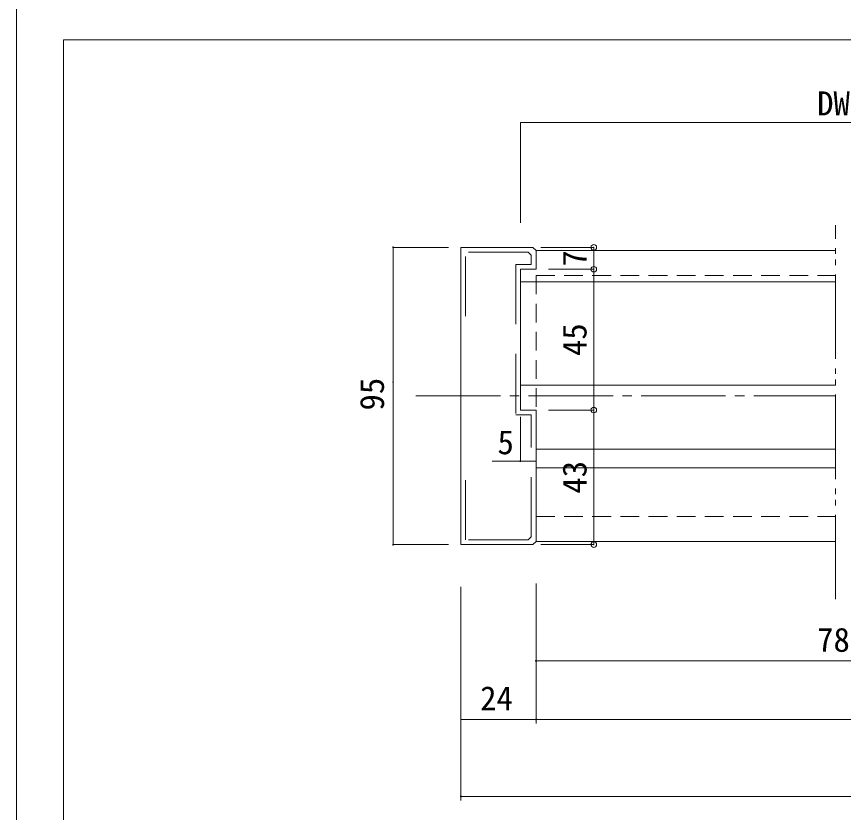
# Model space of a CAD drawing. Units: millimetres on the paper, enlarged 10 times, with parts at other scales. Extents: x -2000 to 2000, y -1385 to 1385.
# Drawn here: x -2000 to -1119, y -941 to -92 of the extents above; entities that cross this region are included whole.
import ezdxf
from ezdxf.enums import TextEntityAlignment as Align

# ---------------------------------------------------------------- set-up
doc = ezdxf.new("R2010")
doc.units = ezdxf.units.MM
doc.header["$LTSCALE"] = 10
doc.header["$PDMODE"] = 32
doc.header["$PDSIZE"] = 6
for name, pattern in [('CHAIN2', [12, 9, -1, 1, -1]), ('DOUBLE_CHAIN2', [12.8, 9, -1, 0.6, -0.6, 0.6, -1]), ('USER2', [9.525, 6.35, -3.175]), ('USER9', [3, 2, -1])]:
    doc.linetypes.add(name, pattern=pattern)
doc.layers.add('1-1_0', color=7, linetype='Continuous', lineweight=18)
doc.layers.add('2-0_18', color=7, linetype='Continuous', lineweight=18)
doc.styles.add('ＭＳ ゴシック', font='')
doc.styles.get('ＭＳ ゴシック').set_extended_font_data('MS Gothic')

msp = doc.modelspace()

# ---------------------------------------------------------------- linework, layer by layer
at = {"layer": '1-1_0'}
for p in [(380, -117.5), (380, -117.5), (-1950, -1017.5)]:
    msp.add_line(p, (-1950, -117.5), dxfattribs=at)
at = {"layer": '1-1_0', "lineweight": 20}
for p in [(380, -117.5), (380, -117.5), (-1950, -1017.5)]:
    msp.add_line(p, (-1950, -117.5), dxfattribs=at)
at = {"layer": '1-1_0'}
msp.add_lwpolyline([(2000, -1385), (2000, 1385), (-2000, 1385), (-2000, -1385)], dxfattribs=at)
at = {"layer": '2-0_18', "color": 4, "lineweight": 9}
for p, q in [((-1463.05, -205.61), (-1463.05, -312.4)), ((-1441.39, -338.56), (-1384.81, -338.56)), ((-1384.81, -361.89), (-1384.81, -338.56)), ((-1433.05, -361.89), (-1384.81, -361.89)), ((-1433.05, -361.89), (-1384.81, -361.89)), ((-1384.81, -511.89), (-1384.81, -361.89)), ((-1599.21, -482.17), (-1598.62, -482.17)), ((-1463.05, -566.38), (-1463.05, -519.1)), ((-1433.05, -511.89), (-1384.81, -511.89)), ((-1433.05, -511.89), (-1384.81, -511.89)), ((-1384.81, -655.22), (-1384.81, -511.89)), ((-1462.53, -566.38), (-1493.03, -566.38)), ((-1463.05, -566.38), (-1446.39, -566.38)), ((-1539.72, -655.22), (-1598.62, -655.22)), ((-1441.39, -655.22), (-1384.81, -655.22)), ((-1526.39, -700.22), (-1526.39, -845.85)), ((-1526.39, -700.22), (-1526.39, -927.86)), ((-1446.39, -696.89), (-1446.39, -845.85)), ((-1446.39, -696.89), (-1446.39, -845.85)), ((-1446.39, -696.89), (-1446.39, -783.5)), ((-786.75, -779.33), (-1446.39, -779.33)), ((-1526.39, -841.68), (-1446.39, -841.68)), ((-1446.39, -841.68), (-193.15, -841.68)), ((-1526.39, -923.69), (-113.15, -923.69))]:
    msp.add_line(p, q, dxfattribs=at)
at = {"layer": '2-0_18', "linetype": 'DOUBLE_CHAIN2', "lineweight": 20}
msp.add_line((-1127.05, -713.47), (-1127.05, -315.02), dxfattribs=at)
at = {"layer": '2-0_18', "lineweight": 20}
for p, q in [((-1526.39, -338.56), (-1526.39, -655.22)), ((-1449.72, -338.56), (-1526.39, -338.56)), ((-1449.72, -338.56), (-1446.39, -341.89)), ((-1446.39, -341.89), (-1127.05, -341.89)), ((-1446.39, -341.89), (-1446.39, -361.89)), ((-1463.05, -361.89), (-1463.05, -511.89)), ((-1463.05, -361.89), (-1446.39, -361.89)), ((-1463.05, -375.22), (-1127.05, -375.22)), ((-1463.05, -381.89), (-1463.05, -491.89)), ((-1463.05, -485.22), (-1127.05, -485.22)), ((-1463.05, -511.89), (-1446.39, -511.89)), ((-1463.05, -511.89), (-1446.39, -511.89)), ((-1446.39, -651.89), (-1446.39, -511.89)), ((-1127.05, -553.56), (-1446.39, -553.56)), ((-1127.05, -553.56), (-1446.39, -553.56)), ((-1127.05, -573.56), (-1446.39, -573.56)), ((-1127.05, -573.56), (-1446.39, -573.56)), ((-1446.39, -651.89), (-1449.72, -655.22)), ((-1446.39, -651.89), (-1127.05, -651.89)), ((-1197.4, -651.89), (-1446.39, -651.89)), ((-1127.05, -651.89), (-1180.74, -651.89)), ((-1449.72, -655.22), (-1526.39, -655.22))]:
    msp.add_line(p, q, dxfattribs=at)
at = {"layer": '2-0_18', "linetype": 'USER2', "lineweight": 20}
for p, q in [((-1521.39, -411.89), (-1521.39, -343.56)), ((-1454.72, -343.56), (-1521.39, -343.56)), ((-1454.72, -343.56), (-1451.39, -346.89)), ((-1451.39, -346.89), (-1451.39, -356.89)), ((-1468.05, -356.89), (-1468.05, -516.89)), ((-1451.39, -356.89), (-1468.05, -356.89)), ((-1468.05, -516.89), (-1451.39, -516.89)), ((-1451.39, -646.89), (-1451.39, -516.89)), ((-1521.39, -650.22), (-1521.39, -581.89)), ((-1454.72, -650.22), (-1521.39, -650.22)), ((-1454.72, -650.22), (-1451.39, -646.89))]:
    msp.add_line(p, q, dxfattribs=at)
at = {"layer": '2-0_18', "linetype": 'USER9'}
for p, q in [((-1446.39, -368.56), (-1127.05, -368.56)), ((-1446.39, -368.56), (-1446.39, -511.89)), ((-1446.39, -625.22), (-1127.05, -625.22))]:
    msp.add_line(p, q, dxfattribs=at)
at = {"layer": '2-0_18', "color": 4, "linetype": 'CHAIN2', "lineweight": 9}
msp.add_line((-1574.32, -496.9), (-1127.05, -496.9), dxfattribs=at)
at = {"layer": '2-0_18', "color": 4, "lineweight": 9}
for points in [[(-1463.05, -205.61), (-706.75, -205.61), (-706.75, -312.4)], [(-1539.72, -338.56), (-1598.62, -338.56), (-1598.62, -655.22)]]:
    msp.add_lwpolyline(points, dxfattribs=at)
for centre, start, end in [((-1598.62, -338.56), 90, 270), ((-1598.62, -338.56), 270, 90), ((-1463.05, -566.38), 90, 270), ((-1463.05, -566.38), 270, 90), ((-1598.62, -655.22), 90, 270), ((-1598.62, -655.22), 270, 90), ((-1446.39, -779.33), 0, 180), ((-1446.39, -779.33), 180, 0), ((-1446.39, -841.68), 0, 180), ((-1446.39, -841.68), 180, 0), ((-1526.39, -923.69), 0, 180), ((-1526.39, -923.69), 180, 0)]:
    msp.add_arc(centre, 0.521, start, end, dxfattribs=at)
at = {"layer": '2-0_18', "color": 4}
for p in [(-1384.81, -338.56), (-1384.81, -361.89), (-1384.81, -511.89), (-1384.81, -655.22)]:
    msp.add_point(p, dxfattribs=at)

# ---------------------------------------------------------------- texts
at = {"layer": '2-0_18', "style": 'ＭＳ ゴシック'}
for s, p in [('DW:812', (-1146.79, -205.61)), ('5', (-1487.42, -566.72)), ('783', (-1146.79, -777.25)), ('24', (-1505.94, -839.6))]:
    msp.add_text(s, height=25.66, dxfattribs=at).set_placement(p, align=Align.BOTTOM_LEFT)
for s, p in [('7', (-1384.81, -358.97)), ('45', (-1384.81, -454.39)), ('95', (-1600.71, -512.39)), ('43', (-1384.81, -601.06))]:
    msp.add_text(s, height=25.66, rotation=90, dxfattribs=at).set_placement(p, align=Align.BOTTOM_LEFT)

doc.saveas('drawing.dxf')
